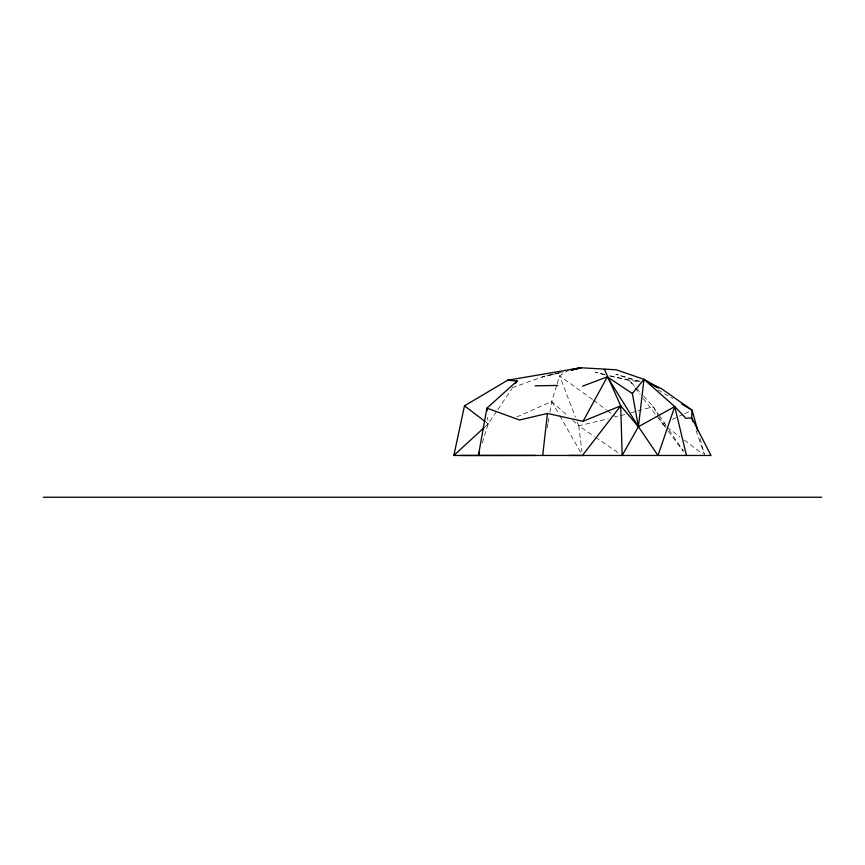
<?xml version="1.0" encoding="UTF-8"?>
<svg xmlns="http://www.w3.org/2000/svg" width="865" height="865" viewBox="0 0 865 865"><rect width="100%" height="100%" fill="white"/><g stroke="black" fill="none" stroke-linecap="round" stroke-linejoin="round"><path stroke-width="0.65" stroke-dasharray="4.33 3.24" d="M547.221 427.764L547.891 423.828M548.118 422.509L549.015 417.254M549.913 412L551.719 401.501L556.833 384.828M557.222 383.552L559.579 375.853L568.435 370.307M482.302 442.837L488.152 423.893L497.072 410.691M497.818 409.588L511.939 388.688M485.211 426.596L488.152 423.893L487.633 417.33M657.065 416.53L662.731 423.937L667.618 421.633M672.505 419.33L683.501 414.151M684.712 413.578L692.043 410.129M516.74 417.006L551.719 401.501L567.743 415.903M512.134 387.725L544.831 376.113L557.73 373.129M544.831 376.113L542.312 376.999L562.91 372.069M624.854 414.508L615.826 416.995L612.636 414.605M631.299 412.735L636.467 411.308M637.754 410.951L653.237 406.691L658.524 414.443M559.287 372.815L550.713 374.913L561.223 372.426M572.749 420.401L578.761 425.796L608.16 418.822M610.312 376.124L638.748 381.919M604.592 374.469L595.401 372.242L605.197 374.945M609.836 375.745L629.525 380.535L635.667 387.315M640.241 381.26L615.88 374.264L638.997 381.616M658.005 389.856L672.754 398.646M577.323 422.055L578.761 425.796L594.341 436.447M595.455 437.203L619.935 453.941M658.935 417.038L662.731 423.937L665.963 426.369M667.034 427.169L679.955 436.868M684.258 440.101L702.564 453.844M592.482 399.446L559.579 375.853L575.409 417.06M593.552 400.246L606.279 409.815M607.338 410.615L611.577 413.805M486.098 422.315L488.152 423.893M636.543 388.288L640.057 392.159M643.571 396.029L653.237 406.691L658.297 415.892M629.525 380.535L634.38 386.893M635.191 387.953L640.046 394.299M643.29 398.538L656.254 415.47M662.731 423.937L667.477 430.24M668.267 431.3L683.285 451.26M659.271 415.557L666.072 425.526M669.088 429.97L683.437 451.033M551.719 401.501L559.06 414.4M559.731 415.578L581.767 454.287M696.033 430.413L704.283 454.212M700.012 438.62L704.359 454.168M578.761 425.796L581.95 451.595"/><path stroke-width="1.3" d="M542.701 455.466L547.448 413.448L583.042 421.331L620.724 405.826L638.413 426.715L658.005 455.466L674.743 406.593L643.993 379.346L616.258 369.798L580.945 367.766L507.69 380.2L464.494 405.815L453.855 455.466L711.008 455.466L691.697 417.892L692.043 410.129L661.39 388.623L650.394 384.082M604.397 369.279L620.724 405.826L622.162 455.466L638.413 426.715L643.993 379.346L658.643 387.639L653.789 385.628M479.578 451.671L478.41 455.466L460.148 455.466M583.042 421.331L607.295 376.859L632.347 393.489L638.413 426.715L674.743 406.593L685.891 418.314L691.697 417.892L692.995 421.644M515.659 383.195L517.151 380.989L507.69 380.2M620.724 405.826L582.426 455.466L569.116 455.423M632.347 393.489L643.993 379.346M453.855 455.466L484.227 427.494M517.151 380.989L486.909 408.15L478.41 455.466L535.738 455.433M582.534 386.201L607.295 376.859L638.413 426.715M571.927 369.917L580.945 367.766L570.932 369.798M571.743 369.939L580.945 367.766L571.916 369.852M547.448 413.448L519.487 419.99L486.909 408.15L487.125 410.767M535.132 385.822L557.774 385.433M43.25 497.234L821.75 497.234M655.94 386.828L658.254 387.758M681.836 404.042L692.043 410.129L697.839 430.857M464.494 405.815L485.07 421.536M674.743 406.593L686.453 455.466"/></g></svg>
